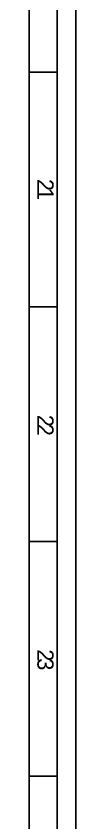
# Model space of a CAD drawing. Header units: millimetres. Extents: x 0 to 33.1, y 1.5 to 45.3.
# Drawn here: x 32.789 to 33.073, y 12.3 to 17.192 of the extents above; entities that cross this region are included whole.
import ezdxf

# ---------------------------------------------------------------- set-up
doc = ezdxf.new("R2010")
doc.units = ezdxf.units.MM
doc.header["$MEASUREMENT"] = 0
doc.layers.get('0').update_dxf_attribs({"linetype": 'CONTINUOUS'})

msp = doc.modelspace()

# ---------------------------------------------------------------- linework, layer by layer
at = {"color": 0, "linetype": 'Continuous'}
for p, q in [((33.0728, 45.3028), (33.0728, 1.49778)), ((32.9594, 44.9044), (32.9594, 1.61111)), ((32.7894, 44.7344), (32.7894, 1.78108)), ((32.9594, 16.8528), (32.7911, 16.8528)), ((32.9594, 15.4294), (32.7911, 15.4294)), ((32.9594, 14.0061), (32.7911, 14.0061)), ((32.9594, 12.5828), (32.7911, 12.5828))]:
    msp.add_line(p, q, dxfattribs=at)

# ---------------------------------------------------------------- texts
at = {"color": 0}
for s, p in [('2', (32.8394, 16.2044)), ('1', (32.8394, 16.1499)), ('2', (32.8394, 14.7744)), ('2', (32.8394, 14.7199)), ('2', (32.8394, 13.3528)), ('3', (32.8394, 13.2981))]:
    msp.add_text(s, height=0.098333, rotation=270, dxfattribs=at).set_placement(p)

doc.saveas('drawing.dxf')
